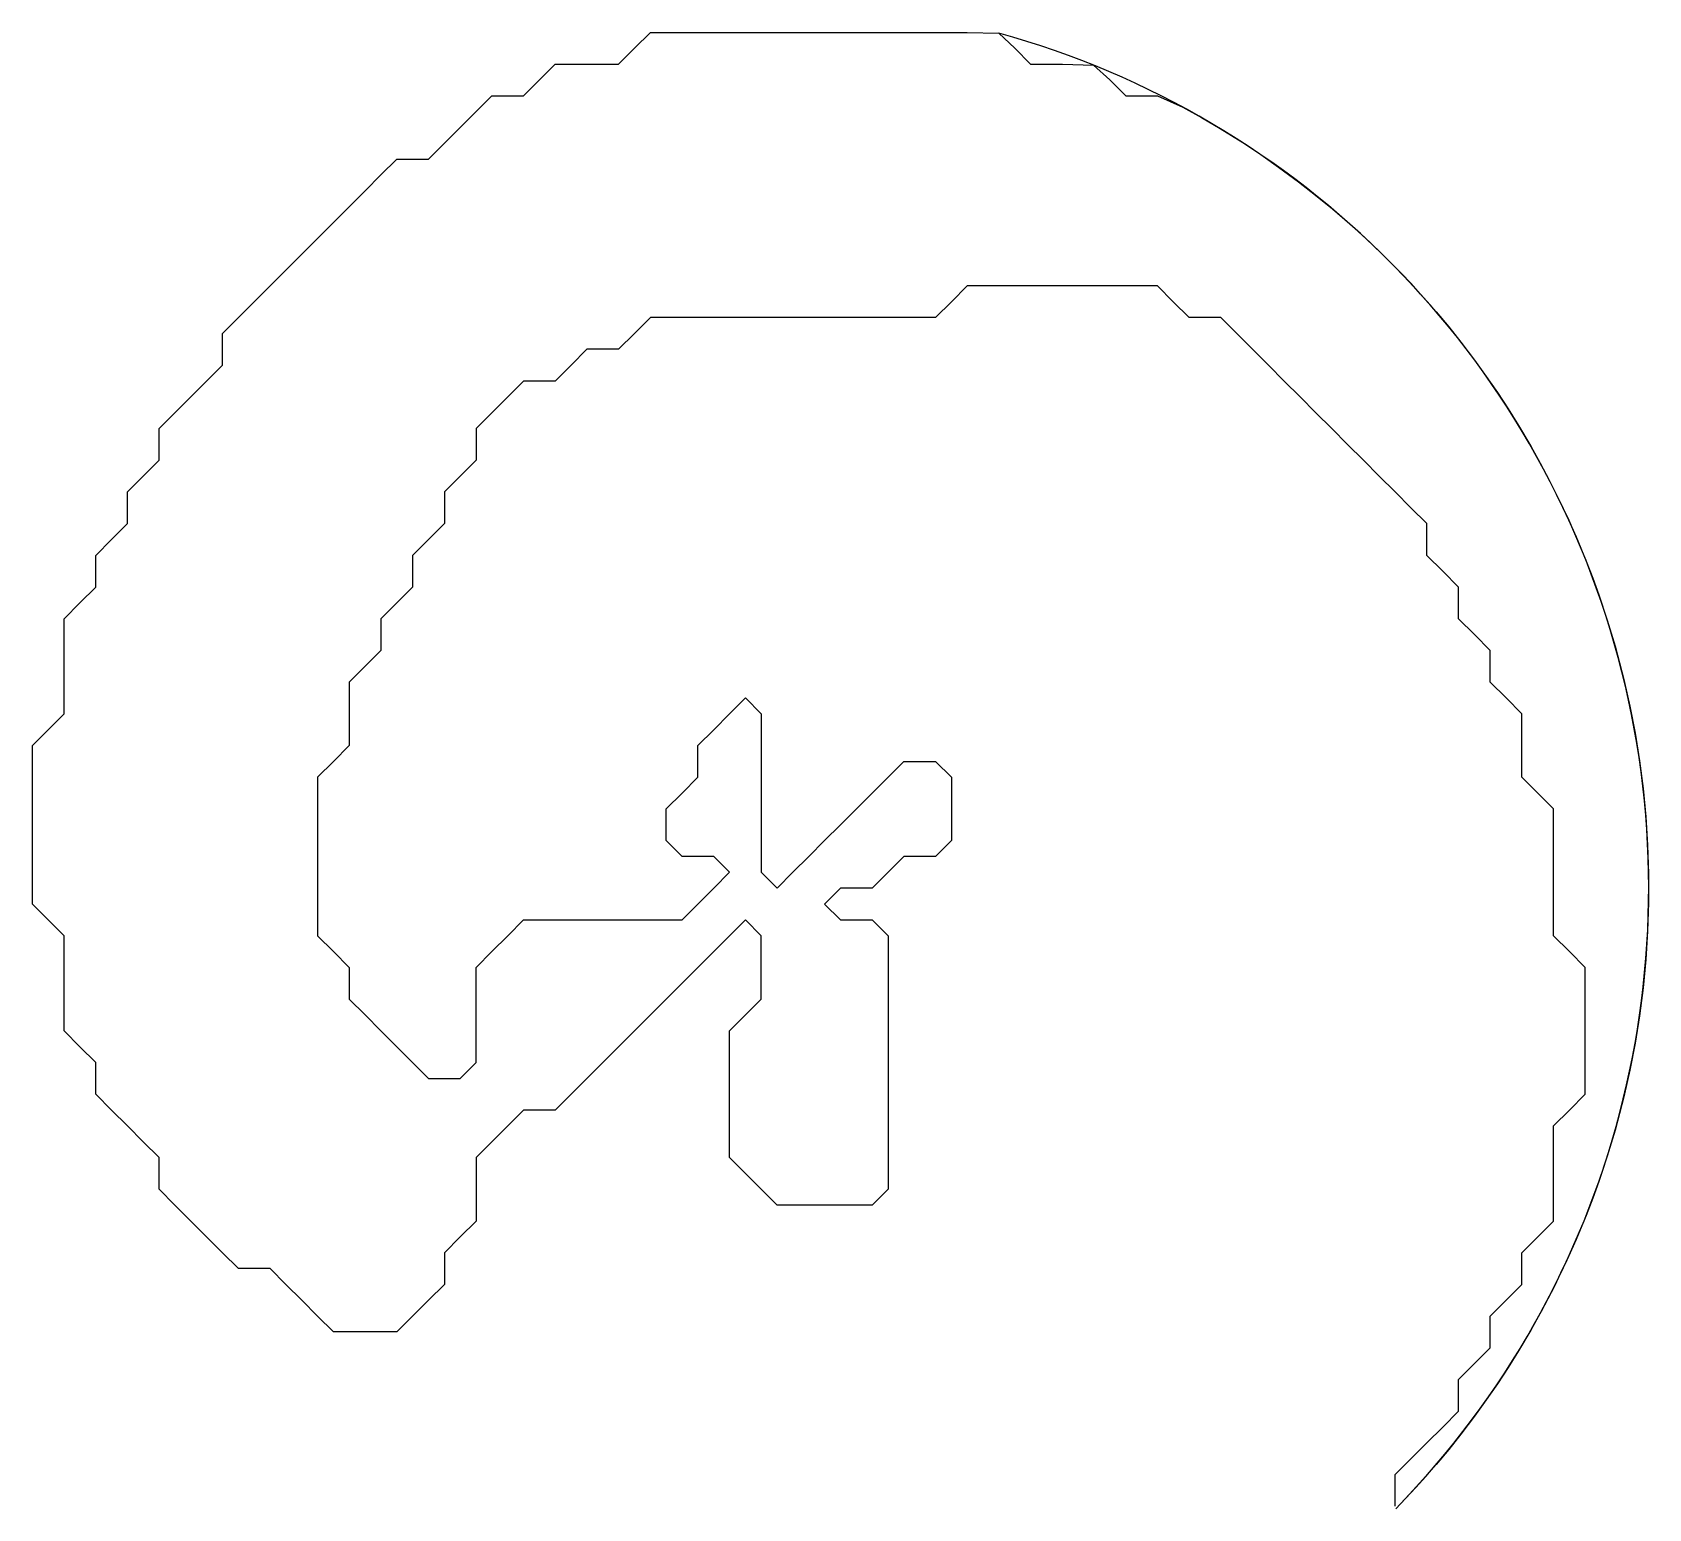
# Model space of a CAD drawing. Header units: millimetres. Extents: x -41.1 to 50, y -35 to 48.2.
import ezdxf

# ---------------------------------------------------------------- set-up
doc = ezdxf.new("R2010")
doc.units = ezdxf.units.MM
doc.layers.get('0').update_dxf_attribs({"linetype": 'CONTINUOUS'})

msp = doc.modelspace()

# ---------------------------------------------------------------- linework, layer by layer
for p, q in [((-7.143, 47.321), (-6.25, 48.214)), ((-6.25, 48.214), (-4.464, 48.214)), ((-4.464, 48.214), (-2.679, 48.214)), ((-2.679, 48.214), (-0.893, 48.214)), ((-0.893, 48.214), (0.893, 48.214)), ((0.893, 48.214), (2.679, 48.214)), ((2.679, 48.214), (4.464, 48.214)), ((4.464, 48.214), (6.25, 48.214)), ((6.25, 48.214), (8.036, 48.214)), ((8.036, 48.214), (9.821, 48.214)), ((9.821, 48.214), (11.607, 48.214)), ((11.607, 48.214), (13.382, 48.176)), ((-8.036, 46.429), (-7.143, 47.321)), ((-13.393, 44.643), (-12.5, 45.536)), ((-12.5, 45.536), (-11.607, 46.429)), ((-11.607, 46.429), (-9.821, 46.429)), ((-9.821, 46.429), (-8.036, 46.429)), ((-16.071, 43.75), (-15.179, 44.643)), ((-15.179, 44.643), (-13.393, 44.643)), ((-16.964, 42.857), (-16.071, 43.75)), ((-17.857, 41.964), (-16.964, 42.857)), ((-18.75, 41.071), (-17.857, 41.964)), ((-21.429, 40.179), (-20.536, 41.071)), ((-20.536, 41.071), (-18.75, 41.071)), ((-22.321, 39.286), (-21.429, 40.179)), ((-23.214, 38.393), (-22.321, 39.286)), ((-24.107, 37.5), (-23.214, 38.393)), ((-25, 36.607), (-24.107, 37.5)), ((-25.893, 35.714), (-25, 36.607)), ((-26.786, 34.821), (-25.893, 35.714)), ((-27.679, 33.929), (-26.786, 34.821)), ((-28.571, 33.036), (-27.679, 33.929)), ((11.607, 33.929), (10.714, 33.036)), ((13.393, 33.929), (11.607, 33.929)), ((15.179, 33.929), (13.393, 33.929)), ((16.964, 33.929), (15.179, 33.929)), ((18.75, 33.929), (16.964, 33.929)), ((20.536, 33.929), (18.75, 33.929)), ((22.321, 33.929), (20.536, 33.929)), ((23.214, 33.036), (22.321, 33.929)), ((-29.464, 32.143), (-28.571, 33.036)), ((10.714, 33.036), (9.821, 32.143)), ((24.107, 32.143), (23.214, 33.036)), ((-30.357, 31.25), (-29.464, 32.143)), ((-6.25, 32.143), (-7.143, 31.25)), ((-4.464, 32.143), (-6.25, 32.143)), ((-2.679, 32.143), (-4.464, 32.143)), ((-0.893, 32.143), (-2.679, 32.143)), ((0.893, 32.143), (-0.893, 32.143)), ((2.679, 32.143), (0.893, 32.143)), ((4.464, 32.143), (2.679, 32.143)), ((6.25, 32.143), (4.464, 32.143)), ((8.036, 32.143), (6.25, 32.143)), ((9.821, 32.143), (8.036, 32.143)), ((25.893, 32.143), (24.107, 32.143)), ((26.786, 31.25), (25.893, 32.143)), ((-30.357, 29.464), (-30.357, 31.25)), ((-7.143, 31.25), (-8.036, 30.357)), ((27.679, 30.357), (26.786, 31.25)), ((-9.821, 30.357), (-10.714, 29.464)), ((-8.036, 30.357), (-9.821, 30.357)), ((28.571, 29.464), (27.679, 30.357)), ((-31.25, 28.571), (-30.357, 29.464)), ((-10.714, 29.464), (-11.607, 28.571)), ((29.464, 28.571), (28.571, 29.464)), ((-32.143, 27.679), (-31.25, 28.571)), ((-13.393, 28.571), (-14.286, 27.679)), ((-11.607, 28.571), (-13.393, 28.571)), ((30.357, 27.679), (29.464, 28.571)), ((-33.036, 26.786), (-32.143, 27.679)), ((-14.286, 27.679), (-15.179, 26.786)), ((31.25, 26.786), (30.357, 27.679)), ((-33.929, 25.893), (-33.036, 26.786)), ((-15.179, 26.786), (-16.071, 25.893)), ((32.143, 25.893), (31.25, 26.786)), ((-33.929, 24.107), (-33.929, 25.893)), ((-16.071, 25.893), (-16.071, 24.107)), ((33.036, 25), (32.143, 25.893)), ((33.929, 24.107), (33.036, 25)), ((-34.821, 23.214), (-33.929, 24.107)), ((-16.071, 24.107), (-16.964, 23.214)), ((34.821, 23.214), (33.929, 24.107)), ((-35.714, 22.321), (-34.821, 23.214)), ((-16.964, 23.214), (-17.857, 22.321)), ((35.714, 22.321), (34.821, 23.214)), ((-35.714, 20.536), (-35.714, 22.321)), ((-17.857, 22.321), (-17.857, 20.536)), ((36.607, 21.429), (35.714, 22.321)), ((37.5, 20.536), (36.607, 21.429)), ((-36.607, 19.643), (-35.714, 20.536)), ((-17.857, 20.536), (-18.75, 19.643)), ((37.5, 18.75), (37.5, 20.536)), ((-37.5, 18.75), (-36.607, 19.643)), ((-18.75, 19.643), (-19.643, 18.75)), ((-37.5, 16.964), (-37.5, 18.75)), ((-19.643, 18.75), (-19.643, 16.964)), ((38.393, 17.857), (37.5, 18.75)), ((39.286, 16.964), (38.393, 17.857)), ((-38.393, 16.071), (-37.5, 16.964)), ((-19.643, 16.964), (-20.536, 16.071)), ((39.286, 15.179), (39.286, 16.964)), ((-39.286, 15.179), (-38.393, 16.071)), ((-20.536, 16.071), (-21.429, 15.179)), ((-39.286, 13.393), (-39.286, 15.179)), ((-21.429, 15.179), (-21.429, 13.393)), ((40.179, 14.286), (39.286, 15.179)), ((41.071, 13.393), (40.179, 14.286)), ((-39.286, 11.607), (-39.286, 13.393)), ((-21.429, 13.393), (-22.321, 12.5)), ((41.071, 11.607), (41.071, 13.393)), ((-22.321, 12.5), (-23.214, 11.607)), ((-39.286, 9.821), (-39.286, 11.607)), ((-23.214, 11.607), (-23.214, 9.821)), ((41.964, 10.714), (41.071, 11.607)), ((-1.786, 9.821), (-0.893, 10.714)), ((-0.893, 10.714), (0, 9.821)), ((42.857, 9.821), (41.964, 10.714)), ((-40.179, 8.929), (-39.286, 9.821)), ((-23.214, 9.821), (-23.214, 8.036)), ((-2.679, 8.929), (-1.786, 9.821)), ((0, 9.821), (0, 8.036)), ((42.857, 8.036), (42.857, 9.821)), ((-41.071, 8.036), (-40.179, 8.929)), ((-3.571, 8.036), (-2.679, 8.929)), ((-41.071, 6.25), (-41.071, 8.036)), ((-23.214, 8.036), (-24.107, 7.143)), ((-3.571, 6.25), (-3.571, 8.036)), ((0, 8.036), (0, 6.25)), ((42.857, 6.25), (42.857, 8.036)), ((-24.107, 7.143), (-25, 6.25)), ((7.143, 6.25), (8.036, 7.143)), ((8.036, 7.143), (9.821, 7.143)), ((9.821, 7.143), (10.714, 6.25)), ((-41.071, 4.464), (-41.071, 6.25)), ((-25, 6.25), (-25, 4.464)), ((-4.464, 5.357), (-3.571, 6.25)), ((0, 6.25), (0, 4.464)), ((6.25, 5.357), (7.143, 6.25)), ((10.714, 6.25), (10.714, 4.464)), ((43.75, 5.357), (42.857, 6.25)), ((-5.357, 4.464), (-4.464, 5.357)), ((5.357, 4.464), (6.25, 5.357)), ((44.643, 4.464), (43.75, 5.357)), ((-41.071, 2.679), (-41.071, 4.464)), ((-25, 4.464), (-25, 2.679)), ((-5.357, 2.679), (-5.357, 4.464)), ((0, 4.464), (0, 2.679)), ((4.464, 3.571), (5.357, 4.464)), ((10.714, 4.464), (10.714, 2.679)), ((44.643, 2.679), (44.643, 4.464)), ((3.571, 2.679), (4.464, 3.571)), ((-41.071, 0.893), (-41.071, 2.679)), ((-25, 2.679), (-25, 0.893)), ((-4.464, 1.786), (-5.357, 2.679)), ((0, 2.679), (0, 0.893)), ((2.679, 1.786), (3.571, 2.679)), ((10.714, 2.679), (9.821, 1.786)), ((44.643, 0.893), (44.643, 2.679)), ((-2.679, 1.786), (-4.464, 1.786)), ((-1.786, 0.893), (-2.679, 1.786)), ((1.786, 0.893), (2.679, 1.786)), ((8.036, 1.786), (7.143, 0.893)), ((9.821, 1.786), (8.036, 1.786)), ((-41.071, -0.893), (-41.071, 0.893)), ((-25, 0.893), (-25, -0.893)), ((-3.571, -0.893), (-2.679, 0)), ((-2.679, 0), (-1.786, 0.893)), ((0, 0.893), (0.893, 0)), ((0.893, 0), (1.786, 0.893)), ((4.464, 0), (3.571, -0.893)), ((6.25, 0), (4.464, 0)), ((7.143, 0.893), (6.25, 0)), ((44.643, -0.893), (44.643, 0.893)), ((-40.179, -1.786), (-41.071, -0.893)), ((-25, -0.893), (-25, -2.679)), ((-4.464, -1.786), (-3.571, -0.893)), ((3.571, -0.893), (4.464, -1.786)), ((44.643, -2.679), (44.643, -0.893)), ((-39.286, -2.679), (-40.179, -1.786)), ((-14.286, -2.679), (-13.393, -1.786)), ((-13.393, -1.786), (-11.607, -1.786)), ((-11.607, -1.786), (-9.821, -1.786)), ((-9.821, -1.786), (-8.036, -1.786)), ((-8.036, -1.786), (-6.25, -1.786)), ((-6.25, -1.786), (-4.464, -1.786)), ((-0.893, -1.786), (-1.786, -2.679)), ((0, -2.679), (-0.893, -1.786)), ((4.464, -1.786), (6.25, -1.786)), ((6.25, -1.786), (7.143, -2.679)), ((-39.286, -4.464), (-39.286, -2.679)), ((-25, -2.679), (-24.107, -3.571)), ((-15.179, -3.571), (-14.286, -2.679)), ((-1.786, -2.679), (-2.679, -3.571)), ((0, -4.464), (0, -2.679)), ((7.143, -2.679), (7.143, -4.464)), ((45.536, -3.571), (44.643, -2.679)), ((-24.107, -3.571), (-23.214, -4.464)), ((-16.071, -4.464), (-15.179, -3.571)), ((-2.679, -3.571), (-3.571, -4.464)), ((46.429, -4.464), (45.536, -3.571)), ((-39.286, -6.25), (-39.286, -4.464)), ((-23.214, -4.464), (-23.214, -6.25)), ((-16.071, -6.25), (-16.071, -4.464)), ((-3.571, -4.464), (-4.464, -5.357)), ((0, -6.25), (0, -4.464)), ((7.143, -4.464), (7.143, -6.25)), ((46.429, -6.25), (46.429, -4.464)), ((-4.464, -5.357), (-5.357, -6.25)), ((-39.286, -8.036), (-39.286, -6.25)), ((-23.214, -6.25), (-22.321, -7.143)), ((-16.071, -8.036), (-16.071, -6.25)), ((-5.357, -6.25), (-6.25, -7.143)), ((-0.893, -7.143), (0, -6.25)), ((7.143, -6.25), (7.143, -8.036)), ((46.429, -8.036), (46.429, -6.25)), ((-22.321, -7.143), (-21.429, -8.036)), ((-6.25, -7.143), (-7.143, -8.036)), ((-1.786, -8.036), (-0.893, -7.143)), ((-38.393, -8.929), (-39.286, -8.036)), ((-21.429, -8.036), (-20.536, -8.929)), ((-16.071, -9.821), (-16.071, -8.036)), ((-7.143, -8.036), (-8.036, -8.929)), ((-1.786, -9.821), (-1.786, -8.036)), ((7.143, -8.036), (7.143, -9.821)), ((46.429, -9.821), (46.429, -8.036)), ((-37.5, -9.821), (-38.393, -8.929)), ((-20.536, -8.929), (-19.643, -9.821)), ((-8.036, -8.929), (-8.929, -9.821)), ((-37.5, -11.607), (-37.5, -9.821)), ((-19.643, -9.821), (-18.75, -10.714)), ((-16.964, -10.714), (-16.071, -9.821)), ((-8.929, -9.821), (-9.821, -10.714)), ((-1.786, -11.607), (-1.786, -9.821)), ((7.143, -9.821), (7.143, -11.607)), ((46.429, -11.607), (46.429, -9.821)), ((-18.75, -10.714), (-16.964, -10.714)), ((-9.821, -10.714), (-10.714, -11.607)), ((-36.607, -12.5), (-37.5, -11.607)), ((-10.714, -11.607), (-11.607, -12.5)), ((-1.786, -13.393), (-1.786, -11.607)), ((7.143, -11.607), (7.143, -13.393)), ((45.536, -12.5), (46.429, -11.607)), ((-35.714, -13.393), (-36.607, -12.5)), ((-13.393, -12.5), (-14.286, -13.393)), ((-11.607, -12.5), (-13.393, -12.5)), ((44.643, -13.393), (45.536, -12.5)), ((-34.821, -14.286), (-35.714, -13.393)), ((-14.286, -13.393), (-15.179, -14.286)), ((-1.786, -15.179), (-1.786, -13.393)), ((7.143, -13.393), (7.143, -15.179)), ((44.643, -15.179), (44.643, -13.393)), ((-33.929, -15.179), (-34.821, -14.286)), ((-15.179, -14.286), (-16.071, -15.179)), ((-33.929, -16.964), (-33.929, -15.179)), ((-16.071, -15.179), (-16.071, -16.964)), ((-0.893, -16.071), (-1.786, -15.179)), ((7.143, -15.179), (7.143, -16.964)), ((44.643, -16.964), (44.643, -15.179)), ((0, -16.964), (-0.893, -16.071)), ((-33.036, -17.857), (-33.929, -16.964)), ((-16.071, -16.964), (-16.071, -18.75)), ((0.893, -17.857), (0, -16.964)), ((7.143, -16.964), (6.25, -17.857)), ((44.643, -18.75), (44.643, -16.964)), ((-32.143, -18.75), (-33.036, -17.857)), ((2.679, -17.857), (0.893, -17.857)), ((4.464, -17.857), (2.679, -17.857)), ((6.25, -17.857), (4.464, -17.857)), ((-31.25, -19.643), (-32.143, -18.75)), ((-16.071, -18.75), (-16.964, -19.643)), ((43.75, -19.643), (44.643, -18.75)), ((-30.357, -20.536), (-31.25, -19.643)), ((-16.964, -19.643), (-17.857, -20.536)), ((42.857, -20.536), (43.75, -19.643)), ((-29.464, -21.429), (-30.357, -20.536)), ((-17.857, -20.536), (-17.857, -22.321)), ((42.857, -22.321), (42.857, -20.536)), ((-27.679, -21.429), (-29.464, -21.429)), ((-26.786, -22.321), (-27.679, -21.429)), ((-25.893, -23.214), (-26.786, -22.321)), ((-17.857, -22.321), (-18.75, -23.214)), ((41.964, -23.214), (42.857, -22.321)), ((-25, -24.107), (-25.893, -23.214)), ((-18.75, -23.214), (-19.643, -24.107)), ((41.071, -24.107), (41.964, -23.214)), ((-24.107, -25), (-25, -24.107)), ((-19.643, -24.107), (-20.536, -25)), ((41.071, -25.893), (41.071, -24.107)), ((-22.321, -25), (-24.107, -25)), ((-20.536, -25), (-22.321, -25)), ((40.179, -26.786), (41.071, -25.893)), ((39.286, -27.679), (40.179, -26.786)), ((39.286, -29.464), (39.286, -27.679)), ((38.393, -30.357), (39.286, -29.464)), ((37.5, -31.25), (38.393, -30.357)), ((36.607, -32.143), (37.5, -31.25)), ((35.714, -33.036), (36.607, -32.143)), ((35.714, -34.821), (35.714, -33.036))]:
    msp.add_line(p, q)
msp.add_lwpolyline([(45.916, 19.791), (46.479, 18.431), (46.849, 17.469), (47.193, 16.518), (47.667, 15.095), (48.106, 13.63), (48.364, 12.686), (48.598, 11.758), (48.936, 10.261), (49.231, 8.735), (49.481, 7.183), (49.684, 5.61), (49.838, 4.019), (49.942, 2.417), (49.993, 0.806), (49.993, -0.806), (49.942, -2.417), (49.838, -4.019), (49.684, -5.61), (49.481, -7.183), (49.231, -8.735), (48.936, -10.261), (48.598, -11.758), (48.364, -12.686), (48.106, -13.63), (47.667, -15.095), (47.193, -16.518), (46.849, -17.469), (46.479, -18.431), (45.916, -19.791), (45.491, -20.75), (45.038, -21.715), (44.4, -22.993), (43.895, -23.943), (43.363, -24.893), (42.664, -26.073), (42.085, -26.998), (41.479, -27.919), (40.848, -28.834), (40.192, -29.742), (39.425, -30.752), (38.733, -31.619), (38.019, -32.474), (37.283, -33.317), (36.526, -34.144), (35.75, -34.956, 0.570576), (13.382, 48.176), (14.286, 47.321), (15.179, 46.429), (16.964, 46.429), (18.723, 46.362), (19.643, 45.536), (20.536, 44.643), (22.321, 44.643), (23.757, 43.995), (24.807, 43.412), (25.856, 42.796), (27.126, 42.002), (28.14, 41.33), (29.145, 40.627), (30.276, 39.791), (31.235, 39.043), (32.18, 38.268), (33.165, 37.417), (34.086, 36.58), (34.947, 35.759), (35.75, 34.956), (36.526, 34.144), (37.283, 33.317), (38.019, 32.474), (38.733, 31.619), (39.425, 30.752), (40.192, 29.742), (40.848, 28.834), (41.479, 27.919), (42.085, 26.998), (42.664, 26.073), (43.363, 24.893), (43.895, 23.943), (44.4, 22.993), (45.038, 21.715), (45.491, 20.75)], format="xyb", close=True)

doc.saveas('drawing.dxf')
